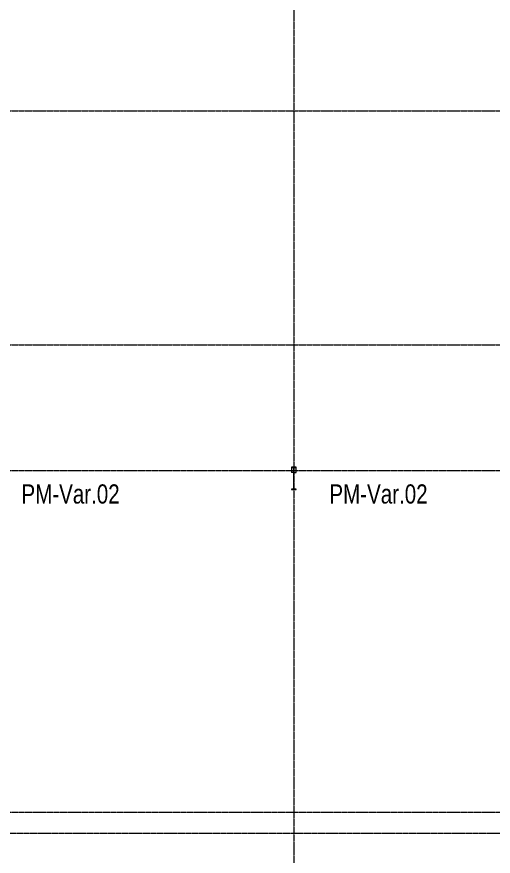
# Model space of a CAD drawing. Header units: centimetres. Extents: x -14155 to 6577, y -1225 to 8033.
# Drawn here: x -4843 to -3603, y 1216 to 3404 of the extents above; entities that cross this region are included whole.
import ezdxf

# ---------------------------------------------------------------- set-up
doc = ezdxf.new("R2010")
doc.units = ezdxf.units.CM
doc.linetypes.add('Grid Line', pattern=[2.2225, 1.27, -0.3175, 0.3175, -0.3175])
for name, color, linetype, lineweight in [('S-COLS', 7, 'Continuous', 9), ('S-COLS-IDEN', 7, 'Continuous', 9), ('S-GRID', 7, 'Continuous', 9)]:
    doc.layers.add(name, color=color, linetype=linetype, lineweight=lineweight)
doc.styles.add('Century Gothic_1', font='GOTHIC.TTF', dxfattribs={"width": 0.8, "height": 50})

msp = doc.modelspace()

# ---------------------------------------------------------------- linework, layer by layer
at = {"layer": 'S-COLS'}
for p, q in [((-4115.937, 2229.894), (-4128.437, 2229.894)), ((-4128.437, 2229.894), (-4128.437, 2229.312)), ((-4128.437, 2229.312), (-4122.542, 2229.312)), ((-4128.437, 2229.312), (-4128.437, 2215.613)), ((-4122.542, 2215.613), (-4128.437, 2215.613)), ((-4122.542, 2229.312), (-4122.542, 2172.518)), ((-4121.832, 2229.312), (-4115.937, 2229.312)), ((-4121.832, 2172.518), (-4121.832, 2229.312)), ((-4121.832, 2215.613), (-4115.937, 2215.613)), ((-4115.937, 2229.312), (-4115.937, 2229.894)), ((-4115.937, 2215.613), (-4115.937, 2229.312)), ((-4122.542, 2172.518), (-4128.437, 2172.518)), ((-4128.437, 2172.518), (-4128.437, 2171.935)), ((-4128.437, 2171.935), (-4115.937, 2171.935)), ((-4115.937, 2172.518), (-4121.832, 2172.518)), ((-4115.937, 2171.935), (-4115.937, 2172.518))]:
    msp.add_line(p, q, dxfattribs=at)
at = {"layer": 'S-GRID', "color": 253, "linetype": 'Grid Line', "true_color": 0xaaaaaa}
for p, q in [((-4121.957, 7882.574), (-4121.957, -1075.311)), ((-14005.363, 3158.662), (2922.583, 3158.662)), ((-14005.363, 2548.662), (2922.583, 2548.662)), ((-14005.363, 2221.376), (2922.583, 2221.376)), ((-14005.363, 1330.773), (2922.583, 1330.773)), ((-13687.863, 1276.317), (2605.083, 1276.317))]:
    msp.add_line(p, q, dxfattribs=at)

# ---------------------------------------------------------------- texts
at = {"layer": 'S-COLS-IDEN', "char_height": 50, "width": 336.70875, "attachment_point": 1, "style": 'Century Gothic_1'}
for insert in [(-4831.184, 2184.95), (-4029.425, 2184.95)]:
    msp.add_mtext('PM-Var.02', dxfattribs=dict(at, insert=insert))

doc.saveas('drawing.dxf')
